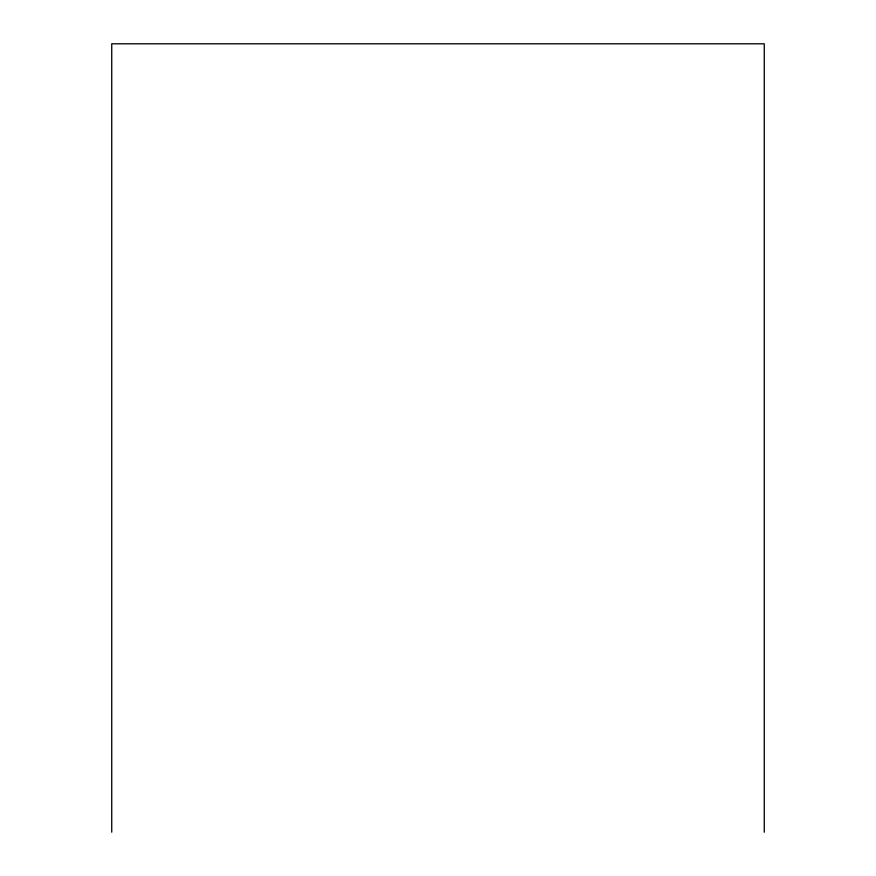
<?xml version="1.0" encoding="UTF-8"?>
<svg xmlns="http://www.w3.org/2000/svg" width="876" height="876" viewBox="0 0 876 876"><rect width="100%" height="100%" fill="white"/><g stroke="black" fill="none" stroke-linecap="round" stroke-linejoin="round"><path stroke-width="1.31" d="M764.266 832.2L764.266 43.8L111.734 43.8L111.734 832.2"/></g></svg>
